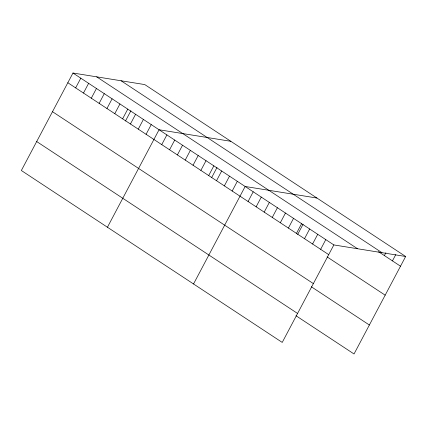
<?xml version="1.0" encoding="UTF-8"?>
<svg xmlns="http://www.w3.org/2000/svg" width="427" height="427" viewBox="0 0 427 427"><rect width="100%" height="100%" fill="white"/><g stroke="black" fill="none" stroke-linecap="round" stroke-linejoin="round"><path stroke-width="0.64" d="M405.65 256.488L144.769 84.583L72.969 73.022L21.35 170.512L282.231 342.417L333.85 244.927L405.65 256.488L354.031 353.978L295.975 315.724M75.654 87.887L80.794 78.178M83.478 93.049L88.619 83.334M91.303 98.205L96.449 88.496M99.133 103.361L104.273 93.652M106.958 108.517L112.098 98.808M114.783 113.673L119.928 103.964M122.613 118.834L127.753 109.12M125.495 120.99L130.908 110.764M130.438 123.99L135.578 114.281M138.263 129.146L143.408 119.437M146.093 134.302L151.233 124.593M107.439 227.239L159.057 129.749L230.858 141.31M161.742 144.62L166.882 134.911M169.572 149.776L174.712 140.067M177.397 154.932L182.537 145.223M185.222 160.088L190.362 150.379M193.047 165.249L198.192 155.535M200.877 170.405L206.017 160.696M208.702 175.561L213.842 165.852M211.584 177.717L216.996 167.496M216.526 180.717L221.672 171.008M224.356 185.878L229.496 176.164M232.181 191.034L237.321 181.32M193.532 283.971L245.151 186.482L316.951 198.043M248.071 201.501L253.211 191.792M256.136 206.817L261.276 197.109M264.201 212.128L269.341 202.419M272.261 217.444L277.406 207.735M280.325 222.755L285.466 213.046M288.39 228.071L293.53 218.362M296.45 233.382L301.595 223.673M297.672 234.444L303.09 224.223M304.515 238.698L309.655 228.989M312.58 244.009L317.72 234.3M320.645 249.325L325.785 239.616M384.38 255.576L385.896 252.715M392.445 260.886L395.77 254.604M121.076 80.767L381.957 252.672M378.466 251.674L400.51 266.202M96.662 76.839L357.543 248.744M72.969 73.022L333.85 244.927M67.824 82.731L328.705 254.636M327.114 256.91L385.17 295.169M52.489 111.698L313.37 283.603M311.31 286.752L369.371 325.011M36.685 141.545L297.566 313.45"/></g></svg>
